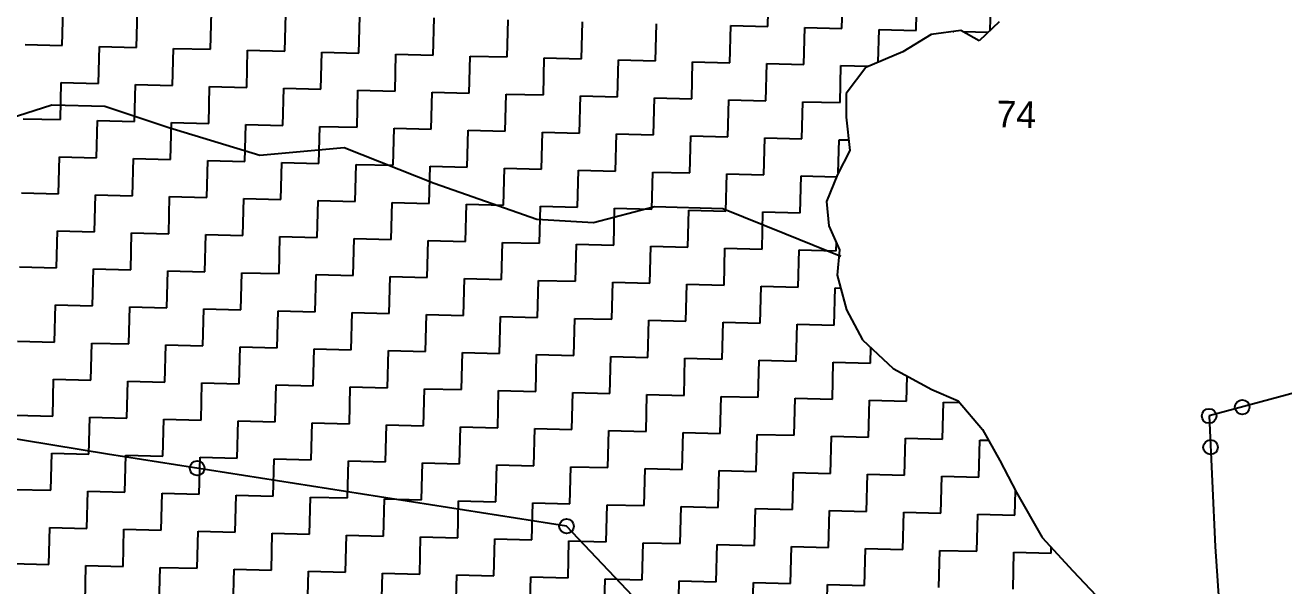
# Model space of a CAD drawing. Header units: metres. Extents: x 295068 to 298038, y 2018465 to 2021372.
# Drawn here: x 295410.6 to 295837.1, y 2019114 to 2019304.1 of the extents above; entities that cross this region are included whole.
import ezdxf
from ezdxf.enums import TextEntityAlignment as Align

# ---------------------------------------------------------------- set-up
doc = ezdxf.new("R2010")
doc.units = ezdxf.units.M
doc.header["$MEASUREMENT"] = 0
for name, color, linetype in [('LINE_WATER', 4, 'Continuous'), ('POLY_HATCH', 12, 'Continuous'), ('POLY_PARCEL', 6, 'Continuous'), ('TEXT_PARCEL', 7, 'Continuous')]:
    doc.layers.add(name, color=color, linetype=linetype)
doc.styles.add('TEXT_MAP', font='', dxfattribs={"height": 2.5})
doc.styles.get('TEXT_MAP').set_extended_font_data('Kruti Dev 050')

msp = doc.modelspace()

# ---------------------------------------------------------------- linework, layer by layer
for centre in [(295823.03, 2019174.63), (295811.8, 2019171.61), (295812.29, 2019161.03), (295468.87, 2019153.92), (295594.04, 2019134.25)]:
    msp.add_circle(centre, 2.48)
at = {"layer": 'LINE_WATER'}
for p, q in [((295419.67, 2019276.97), (295402.29, 2019271.46)), ((295437.55, 2019276.51), (295419.67, 2019276.97)), ((295459.24, 2019269.33), (295437.55, 2019276.51)), ((295490.15, 2019259.93), (295459.24, 2019269.33)), ((295518.71, 2019262.5), (295490.15, 2019259.93)), ((295549.16, 2019250.37), (295518.71, 2019262.5)), ((295583.97, 2019238.21), (295549.16, 2019250.37)), ((295623.85, 2019242.48), (295603.16, 2019237.06)), ((295647.03, 2019241.88), (295623.85, 2019242.48)), ((295668.02, 2019233.4), (295647.03, 2019241.88)), ((295603.16, 2019237.06), (295583.97, 2019238.21)), ((295687.04, 2019225.63), (295668.02, 2019233.4))]:
    msp.add_line(p, q, dxfattribs=at)
at = {"layer": 'POLY_HATCH', "linetype": 'Continuous'}
for p, q in [((295662.24, 2019303.61), (295662.57, 2019316.18)), ((295687.38, 2019302.97), (295687.7, 2019315.53)), ((295712.51, 2019302.32), (295712.83, 2019314.88)), ((295737.66, 2019302.39), (295737.97, 2019314.24)), ((295423.15, 2019297.21), (295423.47, 2019309.77)), ((295448.28, 2019296.56), (295448.61, 2019309.12)), ((295473.42, 2019295.91), (295473.74, 2019308.48)), ((295498.55, 2019295.26), (295498.87, 2019307.83)), ((295523.68, 2019294.61), (295524.01, 2019307.18)), ((295548.82, 2019293.96), (295549.14, 2019306.53)), ((295573.95, 2019293.32), (295574.27, 2019305.88)), ((295599.08, 2019292.67), (295599.41, 2019305.23)), ((295624.22, 2019292.02), (295624.54, 2019304.59)), ((295649.35, 2019291.37), (295649.67, 2019303.94)), ((295649.67, 2019303.94), (295662.24, 2019303.61)), ((295674.48, 2019290.72), (295674.81, 2019303.29)), ((295674.81, 2019303.29), (295687.38, 2019302.97)), ((295699.66, 2019291.57), (295699.94, 2019302.64)), ((295699.94, 2019302.64), (295712.51, 2019302.32)), ((295725.07, 2019301.95), (295725.08, 2019301.99)), ((295725.08, 2019301.99), (295725.33, 2019301.99)), ((295728.4, 2019301.91), (295736.93, 2019301.69)), ((295410.58, 2019297.53), (295423.15, 2019297.21)), ((295435.39, 2019284.31), (295435.72, 2019296.88)), ((295435.72, 2019296.88), (295448.28, 2019296.56)), ((295460.53, 2019283.67), (295460.85, 2019296.23)), ((295460.85, 2019296.23), (295473.42, 2019295.91)), ((295485.66, 2019283.02), (295485.98, 2019295.59)), ((295485.98, 2019295.59), (295498.55, 2019295.26)), ((295510.79, 2019282.37), (295511.12, 2019294.94)), ((295511.12, 2019294.94), (295523.68, 2019294.61)), ((295535.93, 2019281.72), (295536.25, 2019294.29)), ((295536.25, 2019294.29), (295548.82, 2019293.96)), ((295561.06, 2019281.07), (295561.38, 2019293.64)), ((295561.38, 2019293.64), (295573.95, 2019293.32)), ((295586.19, 2019280.43), (295586.52, 2019292.99)), ((295586.52, 2019292.99), (295599.08, 2019292.67)), ((295611.33, 2019279.78), (295611.65, 2019292.34)), ((295611.65, 2019292.34), (295624.22, 2019292.02)), ((295636.46, 2019279.13), (295636.78, 2019291.7)), ((295636.78, 2019291.7), (295649.35, 2019291.37)), ((295661.59, 2019278.48), (295661.92, 2019291.05)), ((295661.92, 2019291.05), (295674.48, 2019290.72)), ((295686.73, 2019277.83), (295687.05, 2019290.4)), ((295687.05, 2019290.4), (295696.31, 2019290.16)), ((295422.5, 2019272.07), (295422.83, 2019284.64)), ((295422.83, 2019284.64), (295435.39, 2019284.31)), ((295447.64, 2019271.42), (295447.96, 2019283.99)), ((295447.96, 2019283.99), (295460.53, 2019283.67)), ((295472.77, 2019270.78), (295473.09, 2019283.34)), ((295473.09, 2019283.34), (295485.66, 2019283.02)), ((295497.9, 2019270.13), (295498.23, 2019282.69)), ((295498.23, 2019282.69), (295510.79, 2019282.37)), ((295523.04, 2019269.48), (295523.36, 2019282.05)), ((295523.36, 2019282.05), (295535.93, 2019281.72)), ((295548.17, 2019268.83), (295548.49, 2019281.4)), ((295548.49, 2019281.4), (295561.06, 2019281.07)), ((295573.3, 2019268.18), (295573.63, 2019280.75)), ((295573.63, 2019280.75), (295586.19, 2019280.43)), ((295598.44, 2019267.53), (295598.76, 2019280.1)), ((295598.76, 2019280.1), (295611.33, 2019279.78)), ((295623.57, 2019266.89), (295623.89, 2019279.45)), ((295623.89, 2019279.45), (295636.46, 2019279.13)), ((295648.7, 2019266.24), (295649.03, 2019278.81)), ((295649.03, 2019278.81), (295661.59, 2019278.48)), ((295673.84, 2019265.59), (295674.16, 2019278.16)), ((295674.16, 2019278.16), (295686.73, 2019277.83)), ((295409.94, 2019272.4), (295422.5, 2019272.07)), ((295434.74, 2019259.18), (295435.07, 2019271.75)), ((295435.07, 2019271.75), (295447.64, 2019271.42)), ((295459.88, 2019258.53), (295460.2, 2019271.1)), ((295460.2, 2019271.1), (295472.77, 2019270.78)), ((295485.01, 2019257.88), (295485.34, 2019270.45)), ((295485.34, 2019270.45), (295497.9, 2019270.13)), ((295510.14, 2019257.24), (295510.47, 2019269.8)), ((295510.47, 2019269.8), (295523.04, 2019269.48)), ((295535.28, 2019256.59), (295535.6, 2019269.16)), ((295535.6, 2019269.16), (295548.17, 2019268.83)), ((295560.41, 2019255.94), (295560.74, 2019268.51)), ((295560.74, 2019268.51), (295573.3, 2019268.18)), ((295585.54, 2019255.29), (295585.87, 2019267.86)), ((295585.87, 2019267.86), (295598.44, 2019267.53)), ((295610.68, 2019254.64), (295611, 2019267.21)), ((295611, 2019267.21), (295623.57, 2019266.89)), ((295635.81, 2019254), (295636.14, 2019266.56)), ((295636.14, 2019266.56), (295648.7, 2019266.24)), ((295660.95, 2019253.35), (295661.27, 2019265.91)), ((295661.27, 2019265.91), (295673.84, 2019265.59)), ((295686.11, 2019254.05), (295686.4, 2019265.27)), ((295686.4, 2019265.27), (295689.67, 2019265.18)), ((295421.85, 2019246.94), (295422.18, 2019259.51)), ((295422.18, 2019259.51), (295434.74, 2019259.18)), ((295446.99, 2019246.29), (295447.31, 2019258.86)), ((295447.31, 2019258.86), (295459.88, 2019258.53)), ((295472.12, 2019245.64), (295472.44, 2019258.21)), ((295472.44, 2019258.21), (295485.01, 2019257.88)), ((295497.25, 2019244.99), (295497.58, 2019257.56)), ((295497.58, 2019257.56), (295510.14, 2019257.24)), ((295522.39, 2019244.35), (295522.71, 2019256.91)), ((295522.71, 2019256.91), (295535.28, 2019256.59)), ((295547.52, 2019243.7), (295547.84, 2019256.26)), ((295547.84, 2019256.26), (295560.41, 2019255.94)), ((295572.65, 2019243.05), (295572.98, 2019255.62)), ((295572.98, 2019255.62), (295585.54, 2019255.29)), ((295597.79, 2019242.4), (295598.11, 2019254.97)), ((295598.11, 2019254.97), (295610.68, 2019254.64)), ((295622.92, 2019241.75), (295623.25, 2019254.32)), ((295623.25, 2019254.32), (295635.81, 2019254)), ((295648.05, 2019241.1), (295648.38, 2019253.67)), ((295648.38, 2019253.67), (295660.95, 2019253.35)), ((295673.19, 2019240.46), (295673.51, 2019253.02)), ((295673.51, 2019253.02), (295685.51, 2019252.71)), ((295409.29, 2019247.26), (295421.85, 2019246.94)), ((295434.1, 2019234.05), (295434.42, 2019246.61)), ((295434.42, 2019246.61), (295446.99, 2019246.29)), ((295459.23, 2019233.4), (295459.55, 2019245.97)), ((295459.55, 2019245.97), (295472.12, 2019245.64)), ((295484.36, 2019232.75), (295484.69, 2019245.32)), ((295484.69, 2019245.32), (295497.25, 2019244.99)), ((295509.5, 2019232.1), (295509.82, 2019244.67)), ((295509.82, 2019244.67), (295522.39, 2019244.35)), ((295534.63, 2019231.46), (295534.95, 2019244.02)), ((295534.95, 2019244.02), (295547.52, 2019243.7)), ((295559.76, 2019230.81), (295560.09, 2019243.37)), ((295560.09, 2019243.37), (295572.65, 2019243.05)), ((295584.9, 2019230.16), (295585.22, 2019242.73)), ((295585.22, 2019242.73), (295597.79, 2019242.4)), ((295610.03, 2019229.51), (295610.35, 2019242.08)), ((295610.35, 2019242.08), (295622.92, 2019241.75)), ((295635.16, 2019228.86), (295635.49, 2019241.43)), ((295635.49, 2019241.43), (295648.05, 2019241.1)), ((295660.3, 2019228.21), (295660.62, 2019240.78)), ((295660.62, 2019240.78), (295673.19, 2019240.46)), ((295421.21, 2019221.81), (295421.53, 2019234.37)), ((295421.53, 2019234.37), (295434.1, 2019234.05)), ((295446.34, 2019221.16), (295446.66, 2019233.72)), ((295446.66, 2019233.72), (295459.23, 2019233.4)), ((295471.47, 2019220.51), (295471.8, 2019233.08)), ((295471.8, 2019233.08), (295484.36, 2019232.75)), ((295496.61, 2019219.86), (295496.93, 2019232.43)), ((295496.93, 2019232.43), (295509.5, 2019232.1)), ((295521.74, 2019219.21), (295522.06, 2019231.78)), ((295522.06, 2019231.78), (295534.63, 2019231.46)), ((295546.87, 2019218.56), (295547.2, 2019231.13)), ((295547.2, 2019231.13), (295559.76, 2019230.81)), ((295572.01, 2019217.92), (295572.33, 2019230.48)), ((295572.33, 2019230.48), (295584.9, 2019230.16)), ((295597.14, 2019217.27), (295597.46, 2019229.83)), ((295597.46, 2019229.83), (295610.03, 2019229.51)), ((295685.43, 2019227.57), (295685.5, 2019230.4)), ((295622.27, 2019216.62), (295622.6, 2019229.19)), ((295622.6, 2019229.19), (295635.16, 2019228.86)), ((295647.41, 2019215.97), (295647.73, 2019228.54)), ((295647.73, 2019228.54), (295660.3, 2019228.21)), ((295672.54, 2019215.32), (295672.86, 2019227.89)), ((295672.86, 2019227.89), (295685.43, 2019227.57)), ((295408.64, 2019222.13), (295421.21, 2019221.81)), ((295433.45, 2019208.91), (295433.77, 2019221.48)), ((295433.77, 2019221.48), (295446.34, 2019221.16)), ((295458.58, 2019208.27), (295458.91, 2019220.83)), ((295458.91, 2019220.83), (295471.47, 2019220.51)), ((295483.71, 2019207.62), (295484.04, 2019220.18)), ((295484.04, 2019220.18), (295496.61, 2019219.86)), ((295508.85, 2019206.97), (295509.17, 2019219.54)), ((295509.17, 2019219.54), (295521.74, 2019219.21)), ((295533.98, 2019206.32), (295534.31, 2019218.89)), ((295534.31, 2019218.89), (295546.87, 2019218.56)), ((295559.12, 2019205.67), (295559.44, 2019218.24)), ((295559.44, 2019218.24), (295572.01, 2019217.92)), ((295584.25, 2019205.03), (295584.57, 2019217.59)), ((295584.57, 2019217.59), (295597.14, 2019217.27)), ((295609.38, 2019204.38), (295609.71, 2019216.94)), ((295609.71, 2019216.94), (295622.27, 2019216.62)), ((295634.52, 2019203.73), (295634.84, 2019216.3)), ((295634.84, 2019216.3), (295647.41, 2019215.97)), ((295659.65, 2019203.08), (295659.97, 2019215.65)), ((295659.97, 2019215.65), (295672.54, 2019215.32)), ((295684.78, 2019202.43), (295685.11, 2019215)), ((295685.11, 2019215), (295686.93, 2019214.95)), ((295420.56, 2019196.67), (295420.88, 2019209.24)), ((295420.88, 2019209.24), (295433.45, 2019208.91)), ((295445.69, 2019196.02), (295446.01, 2019208.59)), ((295446.01, 2019208.59), (295458.58, 2019208.27)), ((295470.82, 2019195.38), (295471.15, 2019207.94)), ((295471.15, 2019207.94), (295483.71, 2019207.62)), ((295495.96, 2019194.73), (295496.28, 2019207.29)), ((295496.28, 2019207.29), (295508.85, 2019206.97)), ((295521.09, 2019194.08), (295521.42, 2019206.65)), ((295521.42, 2019206.65), (295533.98, 2019206.32)), ((295546.22, 2019193.43), (295546.55, 2019206)), ((295546.55, 2019206), (295559.12, 2019205.67)), ((295571.36, 2019192.78), (295571.68, 2019205.35)), ((295571.68, 2019205.35), (295584.25, 2019205.03)), ((295596.49, 2019192.13), (295596.82, 2019204.7)), ((295596.82, 2019204.7), (295609.38, 2019204.38)), ((295621.62, 2019191.49), (295621.95, 2019204.05)), ((295621.95, 2019204.05), (295634.52, 2019203.73)), ((295646.76, 2019190.84), (295647.08, 2019203.4)), ((295647.08, 2019203.4), (295659.65, 2019203.08)), ((295671.89, 2019190.19), (295672.22, 2019202.76)), ((295672.22, 2019202.76), (295684.78, 2019202.43)), ((295407.99, 2019197), (295420.56, 2019196.67)), ((295432.8, 2019183.78), (295433.12, 2019196.35)), ((295433.12, 2019196.35), (295445.69, 2019196.02)), ((295457.93, 2019183.13), (295458.26, 2019195.7)), ((295458.26, 2019195.7), (295470.82, 2019195.38)), ((295483.07, 2019182.48), (295483.39, 2019195.05)), ((295483.39, 2019195.05), (295495.96, 2019194.73)), ((295508.2, 2019181.84), (295508.52, 2019194.4)), ((295508.52, 2019194.4), (295521.09, 2019194.08)), ((295533.33, 2019181.19), (295533.66, 2019193.76)), ((295533.66, 2019193.76), (295546.22, 2019193.43)), ((295558.47, 2019180.54), (295558.79, 2019193.11)), ((295558.79, 2019193.11), (295571.36, 2019192.78)), ((295583.6, 2019179.89), (295583.92, 2019192.46)), ((295583.92, 2019192.46), (295596.49, 2019192.13)), ((295608.73, 2019179.24), (295609.06, 2019191.81)), ((295609.06, 2019191.81), (295621.62, 2019191.49)), ((295697.02, 2019189.54), (295697.16, 2019194.8)), ((295633.87, 2019178.6), (295634.19, 2019191.16)), ((295634.19, 2019191.16), (295646.76, 2019190.84)), ((295659, 2019177.95), (295659.32, 2019190.51)), ((295659.32, 2019190.51), (295671.89, 2019190.19)), ((295684.13, 2019177.3), (295684.46, 2019189.87)), ((295684.46, 2019189.87), (295697.02, 2019189.54)), ((295419.91, 2019171.54), (295420.23, 2019184.11)), ((295420.23, 2019184.11), (295432.8, 2019183.78)), ((295445.04, 2019170.89), (295445.37, 2019183.46)), ((295445.37, 2019183.46), (295457.93, 2019183.13)), ((295709.27, 2019176.65), (295709.49, 2019185.14)), ((295470.18, 2019170.24), (295470.5, 2019182.81)), ((295470.5, 2019182.81), (295483.07, 2019182.48)), ((295495.31, 2019169.59), (295495.63, 2019182.16)), ((295495.63, 2019182.16), (295508.2, 2019181.84)), ((295520.44, 2019168.95), (295520.77, 2019181.51)), ((295520.77, 2019181.51), (295533.33, 2019181.19)), ((295545.58, 2019168.3), (295545.9, 2019180.86)), ((295545.9, 2019180.86), (295558.47, 2019180.54)), ((295570.71, 2019167.65), (295571.03, 2019180.22)), ((295571.03, 2019180.22), (295583.6, 2019179.89)), ((295595.84, 2019167), (295596.17, 2019179.57)), ((295596.17, 2019179.57), (295608.73, 2019179.24)), ((295620.98, 2019166.35), (295621.3, 2019178.92)), ((295621.3, 2019178.92), (295633.87, 2019178.6)), ((295646.11, 2019165.7), (295646.43, 2019178.27)), ((295646.43, 2019178.27), (295659, 2019177.95)), ((295671.24, 2019165.06), (295671.57, 2019177.62)), ((295671.57, 2019177.62), (295684.13, 2019177.3)), ((295696.38, 2019164.41), (295696.7, 2019176.98)), ((295696.7, 2019176.98), (295709.27, 2019176.65)), ((295721.51, 2019163.76), (295721.83, 2019176.33)), ((295721.83, 2019176.33), (295727.23, 2019176.19)), ((295407.34, 2019171.86), (295419.91, 2019171.54)), ((295432.15, 2019158.65), (295432.48, 2019171.21)), ((295432.48, 2019171.21), (295445.04, 2019170.89)), ((295457.29, 2019158), (295457.61, 2019170.57)), ((295457.61, 2019170.57), (295470.18, 2019170.24)), ((295482.42, 2019157.35), (295482.74, 2019169.92)), ((295482.74, 2019169.92), (295495.31, 2019169.59)), ((295507.55, 2019156.7), (295507.88, 2019169.27)), ((295507.88, 2019169.27), (295520.44, 2019168.95)), ((295532.69, 2019156.05), (295533.01, 2019168.62)), ((295533.01, 2019168.62), (295545.58, 2019168.3)), ((295557.82, 2019155.41), (295558.14, 2019167.97)), ((295558.14, 2019167.97), (295570.71, 2019167.65)), ((295582.95, 2019154.76), (295583.28, 2019167.33)), ((295583.28, 2019167.33), (295595.84, 2019167)), ((295608.09, 2019154.11), (295608.41, 2019166.68)), ((295608.41, 2019166.68), (295620.98, 2019166.35)), ((295633.22, 2019153.46), (295633.54, 2019166.03)), ((295633.54, 2019166.03), (295646.11, 2019165.7)), ((295658.35, 2019152.81), (295658.68, 2019165.38)), ((295658.68, 2019165.38), (295671.24, 2019165.06)), ((295683.49, 2019152.17), (295683.81, 2019164.73)), ((295683.81, 2019164.73), (295696.38, 2019164.41)), ((295708.62, 2019151.52), (295708.94, 2019164.08)), ((295708.94, 2019164.08), (295721.51, 2019163.76)), ((295733.75, 2019150.87), (295734.08, 2019163.44)), ((295734.08, 2019163.44), (295737.06, 2019163.36)), ((295419.26, 2019146.41), (295419.58, 2019158.97)), ((295419.58, 2019158.97), (295432.15, 2019158.65)), ((295444.39, 2019145.76), (295444.72, 2019158.32)), ((295444.72, 2019158.32), (295457.29, 2019158)), ((295469.53, 2019145.11), (295469.85, 2019157.68)), ((295469.85, 2019157.68), (295482.42, 2019157.35)), ((295494.66, 2019144.46), (295494.99, 2019157.03)), ((295494.99, 2019157.03), (295507.55, 2019156.7)), ((295519.79, 2019143.81), (295520.12, 2019156.38)), ((295520.12, 2019156.38), (295532.69, 2019156.05)), ((295544.93, 2019143.16), (295545.25, 2019155.73)), ((295545.25, 2019155.73), (295557.82, 2019155.41)), ((295570.06, 2019142.52), (295570.39, 2019155.08)), ((295570.39, 2019155.08), (295582.95, 2019154.76)), ((295595.19, 2019141.87), (295595.52, 2019154.43)), ((295595.52, 2019154.43), (295608.09, 2019154.11)), ((295620.33, 2019141.22), (295620.65, 2019153.79)), ((295620.65, 2019153.79), (295633.22, 2019153.46)), ((295645.46, 2019140.57), (295645.79, 2019153.14)), ((295645.79, 2019153.14), (295658.35, 2019152.81)), ((295670.6, 2019139.92), (295670.92, 2019152.49)), ((295670.92, 2019152.49), (295683.49, 2019152.17)), ((295695.73, 2019139.27), (295696.05, 2019151.84)), ((295696.05, 2019151.84), (295708.62, 2019151.52)), ((295720.86, 2019138.63), (295721.19, 2019151.19)), ((295721.19, 2019151.19), (295733.75, 2019150.87)), ((295406.69, 2019146.73), (295419.26, 2019146.41)), ((295431.5, 2019133.51), (295431.83, 2019146.08)), ((295431.83, 2019146.08), (295444.39, 2019145.76)), ((295456.64, 2019132.87), (295456.96, 2019145.43)), ((295456.96, 2019145.43), (295469.53, 2019145.11)), ((295481.77, 2019132.22), (295482.09, 2019144.78)), ((295482.09, 2019144.78), (295494.66, 2019144.46)), ((295746, 2019137.98), (295746.21, 2019146.23)), ((295506.9, 2019131.57), (295507.23, 2019144.14)), ((295507.23, 2019144.14), (295519.79, 2019143.81)), ((295532.04, 2019130.92), (295532.36, 2019143.49)), ((295532.36, 2019143.49), (295544.93, 2019143.16)), ((295557.17, 2019130.27), (295557.49, 2019142.84)), ((295557.49, 2019142.84), (295570.06, 2019142.52)), ((295582.3, 2019129.63), (295582.63, 2019142.19)), ((295582.63, 2019142.19), (295595.19, 2019141.87)), ((295607.44, 2019128.98), (295607.76, 2019141.54)), ((295607.76, 2019141.54), (295620.33, 2019141.22)), ((295632.57, 2019128.33), (295632.89, 2019140.9)), ((295632.89, 2019140.9), (295645.46, 2019140.57)), ((295657.7, 2019127.68), (295658.03, 2019140.25)), ((295658.03, 2019140.25), (295670.6, 2019139.92)), ((295682.84, 2019127.03), (295683.16, 2019139.6)), ((295683.16, 2019139.6), (295695.73, 2019139.27)), ((295707.97, 2019126.38), (295708.3, 2019138.95)), ((295708.3, 2019138.95), (295720.86, 2019138.63)), ((295733.1, 2019125.74), (295733.43, 2019138.3)), ((295733.43, 2019138.3), (295746, 2019137.98)), ((295418.61, 2019121.27), (295418.94, 2019133.84)), ((295418.94, 2019133.84), (295431.5, 2019133.51)), ((295443.75, 2019120.62), (295444.07, 2019133.19)), ((295444.07, 2019133.19), (295456.64, 2019132.87)), ((295468.88, 2019119.98), (295469.2, 2019132.54)), ((295469.2, 2019132.54), (295481.77, 2019132.22)), ((295494.01, 2019119.33), (295494.34, 2019131.89)), ((295494.34, 2019131.89), (295506.9, 2019131.57)), ((295519.15, 2019118.68), (295519.47, 2019131.25)), ((295519.47, 2019131.25), (295532.04, 2019130.92)), ((295544.28, 2019118.03), (295544.6, 2019130.6)), ((295544.6, 2019130.6), (295557.17, 2019130.27)), ((295569.41, 2019117.38), (295569.74, 2019129.95)), ((295569.74, 2019129.95), (295582.3, 2019129.63)), ((295594.55, 2019116.73), (295594.87, 2019129.3)), ((295594.87, 2019129.3), (295607.44, 2019128.98)), ((295619.68, 2019116.09), (295620, 2019128.65)), ((295620, 2019128.65), (295632.57, 2019128.33)), ((295644.81, 2019115.44), (295645.14, 2019128)), ((295645.14, 2019128), (295657.7, 2019127.68)), ((295669.95, 2019114.79), (295670.27, 2019127.36)), ((295670.27, 2019127.36), (295682.84, 2019127.03)), ((295695.08, 2019114.14), (295695.4, 2019126.71)), ((295695.4, 2019126.71), (295707.97, 2019126.38)), ((295720.21, 2019113.49), (295720.54, 2019126.06)), ((295720.54, 2019126.06), (295733.1, 2019125.74)), ((295745.35, 2019112.85), (295745.67, 2019125.41)), ((295745.67, 2019125.41), (295758.24, 2019125.09)), ((295758.24, 2019125.09), (295758.29, 2019127.08)), ((295406.05, 2019121.6), (295418.61, 2019121.27)), ((295430.86, 2019108.38), (295431.18, 2019120.95)), ((295431.18, 2019120.95), (295443.75, 2019120.62)), ((295455.99, 2019107.73), (295456.31, 2019120.3)), ((295456.31, 2019120.3), (295468.88, 2019119.98)), ((295481.12, 2019107.08), (295481.45, 2019119.65)), ((295481.45, 2019119.65), (295494.01, 2019119.33)), ((295506.26, 2019106.44), (295506.58, 2019119)), ((295506.58, 2019119), (295519.15, 2019118.68)), ((295531.39, 2019105.79), (295531.71, 2019118.35)), ((295531.71, 2019118.35), (295544.28, 2019118.03)), ((295556.52, 2019105.14), (295556.85, 2019117.71)), ((295556.85, 2019117.71), (295569.41, 2019117.38)), ((295581.66, 2019104.49), (295581.98, 2019117.06)), ((295581.98, 2019117.06), (295594.55, 2019116.73)), ((295606.79, 2019103.84), (295607.11, 2019116.41)), ((295607.11, 2019116.41), (295619.68, 2019116.09)), ((295631.92, 2019103.2), (295632.25, 2019115.76)), ((295632.25, 2019115.76), (295644.81, 2019115.44)), ((295657.06, 2019102.55), (295657.38, 2019115.11)), ((295657.38, 2019115.11), (295669.95, 2019114.79)), ((295682.19, 2019101.9), (295682.51, 2019114.47)), ((295682.51, 2019114.47), (295695.08, 2019114.14))]:
    msp.add_line(p, q, dxfattribs=at)
at = {"layer": 'POLY_HATCH'}
for p, q in [((295727.68, 2019302.33), (295717.66, 2019300.88)), ((295733.83, 2019298.75), (295727.68, 2019302.33)), ((295740.64, 2019305.21), (295733.83, 2019298.75)), ((295717.66, 2019300.88), (295708.06, 2019295.1)), ((295708.06, 2019295.1), (295695.44, 2019289.8)), ((295695.44, 2019289.8), (295688.77, 2019280.92)), ((295688.77, 2019280.92), (295688.77, 2019272.88)), ((295688.77, 2019272.88), (295690.09, 2019261.59)), ((295690.09, 2019261.59), (295685.83, 2019253.52)), ((295685.83, 2019253.52), (295682.18, 2019244.37)), ((295682.18, 2019244.37), (295682.97, 2019236.11)), ((295682.97, 2019236.11), (295686.58, 2019227.97)), ((295686.58, 2019227.97), (295685.76, 2019219.35)), ((295685.76, 2019219.35), (295688.88, 2019207.61)), ((295688.88, 2019207.61), (295694.3, 2019197.47)), ((295694.3, 2019197.47), (295704.71, 2019187.76)), ((295704.71, 2019187.76), (295717.81, 2019180.58)), ((295717.81, 2019180.58), (295726.77, 2019176.73)), ((295726.77, 2019176.73), (295734.97, 2019167.07)), ((295734.97, 2019167.07), (295740.94, 2019156.47)), ((295740.94, 2019156.47), (295746.49, 2019145.67)), ((295746.49, 2019145.67), (295755.24, 2019130.41)), ((295755.24, 2019130.41), (295765.62, 2019119.08)), ((295765.62, 2019119.08), (295777.37, 2019106.72))]:
    msp.add_line(p, q, dxfattribs=at)
at = {"layer": 'POLY_PARCEL'}
for p, q in [((295885.34, 2019191.44), (295811.8, 2019171.61)), ((295438.47, 2019158.7), (295281.08, 2019184.48)), ((295811.8, 2019171.61), (295813.84, 2019127.37)), ((295594.04, 2019134.25), (295438.47, 2019158.7)), ((295629.67, 2019096.64), (295594.04, 2019134.25)), ((295813.84, 2019127.37), (295820.74, 2019023.98))]:
    msp.add_line(p, q, dxfattribs=at)

# ---------------------------------------------------------------- texts
at = {"layer": 'TEXT_PARCEL', "style": 'TEXT_MAP'}
msp.add_text('74', height=9.051, rotation=358.5227, dxfattribs=at).set_placement((295746.35, 2019269.33), align=Align.CENTER)

doc.saveas('drawing.dxf')
